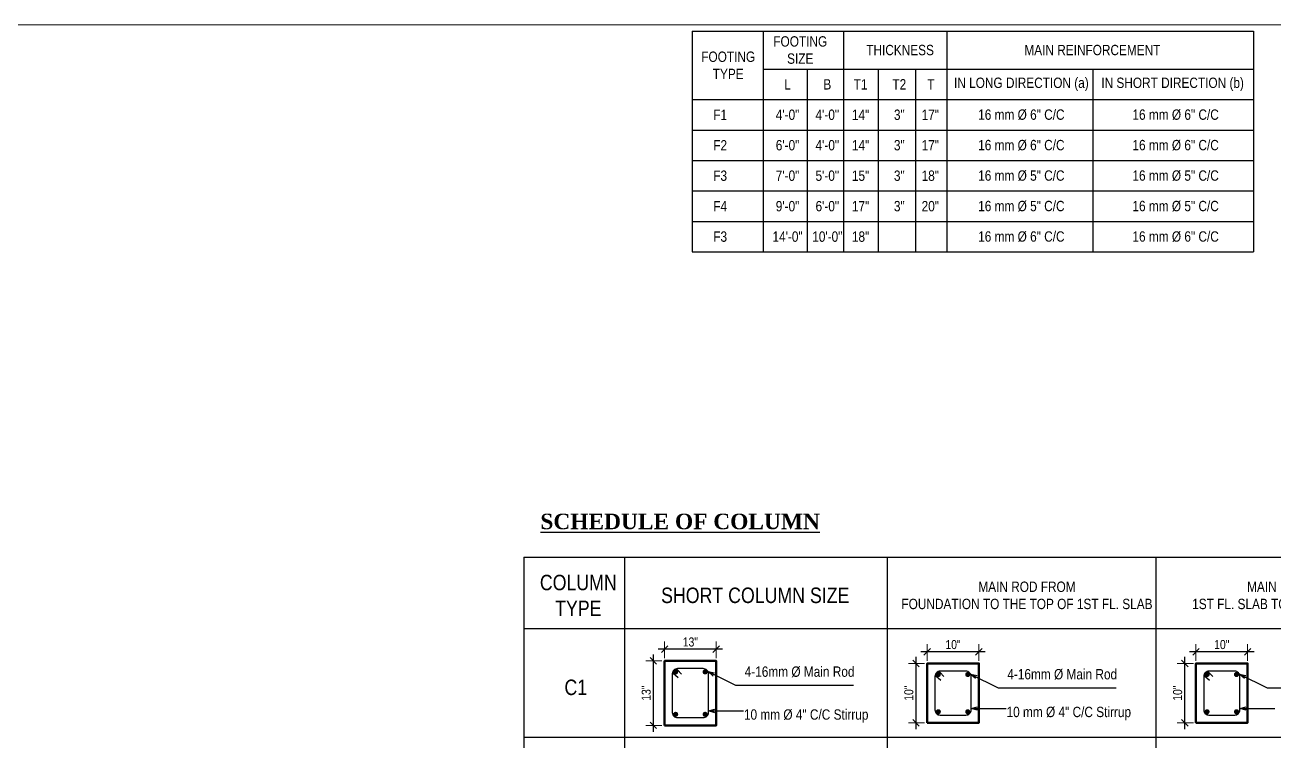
# Model space of a CAD drawing. Header units: inches. Extents: x -4010 to 92088, y -38563 to -1318.
# Drawn here: x 31446.6 to 31688.7, y -16032.1 to -15893.4 of the extents above; entities that cross this region are included whole.
import ezdxf

# ---------------------------------------------------------------- set-up
doc = ezdxf.new("R2010")
doc.units = ezdxf.units.IN
doc.header["$MEASUREMENT"] = 0
doc.header["$PDMODE"] = 99
for name, color, linetype, lineweight in [('1-FOUNDATION DIM', 31, 'Continuous', 5), ('Column', 2, 'Continuous', 50), ('DIM', 7, 'Continuous', 15)]:
    doc.layers.add(name, color=color, linetype=linetype, lineweight=lineweight)
doc.layers.add('Rod', color=1, linetype='Continuous')
doc.layers.add('TEX', color=7, linetype='Continuous')
doc.styles.get("Standard").update_dxf_attribs({"font": 'ARIALN.TTF'})
doc.dimstyles.new('_20', dxfattribs={"dimscale": 0.25, "dimtxt": 7, "dimasz": 5, "dimexe": 6, "dimexo": 2, "dimgap": 2, "dimtad": 1, "dimdec": 1, "dimzin": 3, "dimdsep": 46, "dimlunit": 4, "dimtxsty": 'Standard', "dimblk": 'OBLIQUE', "dimcen": 0, "dimdle": 5, "dimclrt": 7, "dimazin": 0, "dimtfac": 0.0375, "dimtdec": 1, "dimtofl": 0, "dimtmove": 0, "dimatfit": 3, "dimldrblk": 'OPEN30', "dimfxl": 6, "dimtvp": 0.8, "dimtolj": 1, "dimtzin": 0, "dimlwe": -1, "dimarcsym": 0})

# ---------------------------------------------------------------- blocks, each defined once
blk = doc.blocks.new('_Oblique')
at = {"color": 0, "linetype": 'ByBlock', "lineweight": -2}
blk.add_line((-0.5, -0.5), (0.5, 0.5), dxfattribs=at)
blk = doc.blocks.new('*D511')
at = {"layer": 'Defpoints', "color": 0}
for p in [(31568.29, -16016.61), (31570.45, -16016.61), (31570.45, -16029.11)]:
    blk.add_point(p, dxfattribs=at)
at = {"layer": 'DIM', "color": 0, "lineweight": -2}
blk.add_line((31568.29, -16030.36), (31568.29, -16015.36), dxfattribs=at)
at = {"layer": 'DIM', "color": 0}
for p, q in [((31569.95, -16016.61), (31566.79, -16016.61)), ((31569.95, -16029.11), (31566.79, -16029.11))]:
    blk.add_line(p, q, dxfattribs=at)
at = {"layer": 'DIM', "color": 0, "lineweight": -2, "xscale": 1.25, "yscale": 1.25, "zscale": 1.25}
for p, rotation in [((31568.29, -16016.61), 90), ((31568.29, -16029.11), 270)]:
    blk.add_blockref('_Oblique', p, dxfattribs=dict(at, rotation=rotation))
at = {"layer": 'DIM', "color": 7, "insert": (31566.9, -16022.86), "char_height": 1.75, "attachment_point": 5, "rotation": 90}
blk.add_mtext('\\A1;13"', dxfattribs=at)
blk = doc.blocks.new('_Open30')
at = {"color": 0, "linetype": 'ByBlock', "lineweight": -2}
for p, q in [((-1, 0.27), (0, 0)), ((0, 0), (-1, -0.27)), ((0, 0), (-1, 0))]:
    blk.add_line(p, q, dxfattribs=at)
blk = doc.blocks.new('*D586')
at = {"layer": 'Defpoints', "color": 0}
for p in [(31570.45, -16014.35), (31570.45, -16016.61), (31580.45, -16016.61)]:
    blk.add_point(p, dxfattribs=at)
at = {"layer": 'DIM', "color": 0}
for p, q in [((31570.45, -16016.11), (31570.45, -16012.85)), ((31580.45, -16016.11), (31580.45, -16012.85))]:
    blk.add_line(p, q, dxfattribs=at)
at = {"layer": 'DIM', "color": 0, "lineweight": -2}
blk.add_line((31581.7, -16014.35), (31569.2, -16014.35), dxfattribs=at)
at = {"layer": 'DIM', "color": 0, "lineweight": -2, "xscale": 1.25, "yscale": 1.25, "zscale": 1.25, "rotation": 180}
blk.add_blockref('_Oblique', (31570.45, -16014.35), dxfattribs=at)
at = {"layer": 'DIM', "color": 0, "lineweight": -2, "xscale": 1.25, "yscale": 1.25, "zscale": 1.25}
blk.add_blockref('_Oblique', (31580.45, -16014.35), dxfattribs=at)
at = {"layer": 'DIM', "color": 7, "insert": (31575.45, -16012.96), "char_height": 1.75, "attachment_point": 5}
blk.add_mtext('\\A1;13"', dxfattribs=at)
blk = doc.blocks.new('*D512')
at = {"layer": 'Defpoints', "color": 0}
for p in [(31619.16, -16017.11), (31621.31, -16017.11), (31621.31, -16028.61)]:
    blk.add_point(p, dxfattribs=at)
at = {"layer": 'DIM', "color": 0}
for p, q in [((31620.81, -16017.11), (31617.66, -16017.11)), ((31620.81, -16028.61), (31617.66, -16028.61))]:
    blk.add_line(p, q, dxfattribs=at)
at = {"layer": 'DIM', "color": 0, "lineweight": -2}
blk.add_line((31619.16, -16029.86), (31619.16, -16015.86), dxfattribs=at)
at = {"layer": 'DIM', "color": 0, "lineweight": -2, "xscale": 1.25, "yscale": 1.25, "zscale": 1.25}
for p, rotation in [((31619.16, -16017.11), 90), ((31619.16, -16028.61), 270)]:
    blk.add_blockref('_Oblique', p, dxfattribs=dict(at, rotation=rotation))
at = {"layer": 'DIM', "color": 7, "insert": (31617.76, -16022.86), "char_height": 1.75, "attachment_point": 5, "rotation": 90}
blk.add_mtext('\\A1;10"', dxfattribs=at)
blk = doc.blocks.new('*D587')
at = {"layer": 'Defpoints', "color": 0}
for p in [(31621.31, -16014.85), (31621.31, -16017.11), (31631.31, -16017.11)]:
    blk.add_point(p, dxfattribs=at)
at = {"layer": 'DIM', "color": 0, "lineweight": -2}
blk.add_line((31632.56, -16014.85), (31620.06, -16014.85), dxfattribs=at)
at = {"layer": 'DIM', "color": 0}
for p, q in [((31621.31, -16016.61), (31621.31, -16013.35)), ((31631.31, -16016.61), (31631.31, -16013.35))]:
    blk.add_line(p, q, dxfattribs=at)
at = {"layer": 'DIM', "color": 0, "lineweight": -2, "xscale": 1.25, "yscale": 1.25, "zscale": 1.25, "rotation": 180}
blk.add_blockref('_Oblique', (31621.31, -16014.85), dxfattribs=at)
at = {"layer": 'DIM', "color": 0, "lineweight": -2, "xscale": 1.25, "yscale": 1.25, "zscale": 1.25}
blk.add_blockref('_Oblique', (31631.31, -16014.85), dxfattribs=at)
at = {"layer": 'DIM', "color": 7, "insert": (31626.31, -16013.46), "char_height": 1.75, "attachment_point": 5}
blk.add_mtext('\\A1;10"', dxfattribs=at)
blk = doc.blocks.new('*D513')
at = {"layer": 'Defpoints', "color": 0}
for p in [(31671.2, -16017.11), (31673.36, -16017.11), (31673.36, -16028.61)]:
    blk.add_point(p, dxfattribs=at)
at = {"layer": 'DIM', "color": 0}
for p, q in [((31672.86, -16017.11), (31669.7, -16017.11)), ((31672.86, -16028.61), (31669.7, -16028.61))]:
    blk.add_line(p, q, dxfattribs=at)
at = {"layer": 'DIM', "color": 0, "lineweight": -2}
blk.add_line((31671.2, -16029.86), (31671.2, -16015.86), dxfattribs=at)
at = {"layer": 'DIM', "color": 0, "lineweight": -2, "xscale": 1.25, "yscale": 1.25, "zscale": 1.25}
for p, rotation in [((31671.2, -16017.11), 90), ((31671.2, -16028.61), 270)]:
    blk.add_blockref('_Oblique', p, dxfattribs=dict(at, rotation=rotation))
at = {"layer": 'DIM', "color": 7, "insert": (31669.81, -16022.86), "char_height": 1.75, "attachment_point": 5, "rotation": 90}
blk.add_mtext('\\A1;10"', dxfattribs=at)
blk = doc.blocks.new('*D588')
at = {"layer": 'Defpoints', "color": 0}
for p in [(31673.36, -16014.85), (31673.36, -16017.11), (31683.36, -16017.11)]:
    blk.add_point(p, dxfattribs=at)
at = {"layer": 'DIM', "color": 0, "lineweight": -2}
blk.add_line((31684.61, -16014.85), (31672.11, -16014.85), dxfattribs=at)
at = {"layer": 'DIM', "color": 0}
for p, q in [((31673.36, -16016.61), (31673.36, -16013.35)), ((31683.36, -16016.61), (31683.36, -16013.35))]:
    blk.add_line(p, q, dxfattribs=at)
at = {"layer": 'DIM', "color": 0, "lineweight": -2, "xscale": 1.25, "yscale": 1.25, "zscale": 1.25, "rotation": 180}
blk.add_blockref('_Oblique', (31673.36, -16014.85), dxfattribs=at)
at = {"layer": 'DIM', "color": 0, "lineweight": -2, "xscale": 1.25, "yscale": 1.25, "zscale": 1.25}
blk.add_blockref('_Oblique', (31683.36, -16014.85), dxfattribs=at)
at = {"layer": 'DIM', "color": 7, "insert": (31678.36, -16013.46), "char_height": 1.75, "attachment_point": 5}
blk.add_mtext('\\A1;10"', dxfattribs=at)

msp = doc.modelspace()

# ---------------------------------------------------------------- hatches: boundary and pattern name
at = {"layer": 'Rod'}
for points in [[(31573.102, -16018.752, -1), (31572.102, -16018.752, -1)], [(31577.806, -16018.752, 1), (31578.806, -16018.752, 1)], [(31623.962, -16019.252, -1), (31622.962, -16019.252, -1)], [(31628.666, -16019.252, 1), (31629.666, -16019.252, 1)], [(31676.009, -16019.252, -1), (31675.009, -16019.252, -1)], [(31680.713, -16019.252, 1), (31681.713, -16019.252, 1)], [(31573.102, -16026.967, 1), (31572.102, -16026.967, 1)], [(31577.806, -16026.967, -1), (31578.806, -16026.967, -1)], [(31623.962, -16026.467, 1), (31622.962, -16026.467, 1)], [(31628.666, -16026.467, -1), (31629.666, -16026.467, -1)], [(31676.009, -16026.467, 1), (31675.009, -16026.467, 1)], [(31680.713, -16026.467, -1), (31681.713, -16026.467, -1)]]:
    msp.add_hatch(color=256, dxfattribs=at).paths.add_polyline_path(points)

# ---------------------------------------------------------------- linework, layer by layer
at = {"layer": '1-FOUNDATION DIM'}
msp.add_lwpolyline([(28242.348, -15893.413), (37083.326, -15893.413), (37083.326, -17501.775), (28242.348, -17501.775)], close=True, dxfattribs=at)
at = {"layer": 'Column'}
for points in [[(31570.454, -16029.11), (31580.454, -16029.11), (31580.454, -16016.61), (31570.454, -16016.61)], [(31621.314, -16028.61), (31631.314, -16028.61), (31631.314, -16017.11), (31621.314, -16017.11)], [(31673.361, -16028.61), (31683.361, -16028.61), (31683.361, -16017.11), (31673.361, -16017.11)]]:
    msp.add_lwpolyline(points, close=True, dxfattribs=at)
at = {"layer": 'Rod'}
for points in [[(31572.954, -16027.61), (31577.954, -16027.61, 0.4142136), (31578.954, -16026.61), (31578.954, -16019.11, 0.4142136), (31577.954, -16018.11), (31572.954, -16018.11, 0.4142136), (31571.954, -16019.11), (31571.954, -16026.61, 0.4142136)], [(31623.814, -16027.11), (31628.814, -16027.11, 0.4142136), (31629.814, -16026.11), (31629.814, -16019.61, 0.4142136), (31628.814, -16018.61), (31623.814, -16018.61, 0.4142136), (31622.814, -16019.61), (31622.814, -16026.11, 0.4142136)], [(31675.861, -16027.11), (31680.861, -16027.11, 0.4142136), (31681.861, -16026.11), (31681.861, -16019.61, 0.4142136), (31680.861, -16018.61), (31675.861, -16018.61, 0.4142136), (31674.861, -16019.61), (31674.861, -16026.11, 0.4142136)]]:
    msp.add_lwpolyline(points, format="xyb", close=True, dxfattribs=at)
for points in [[(31572.115, -16018.602, 0.2624441), (31572.135, -16019.004), (31573.084, -16019.85)], [(31572.603, -16018.177, -0.3032581), (31572.95, -16018.366), (31573.701, -16019.157)], [(31622.975, -16019.102, 0.2624441), (31622.996, -16019.504), (31623.945, -16020.35)], [(31623.464, -16018.677, -0.3032581), (31623.81, -16018.866), (31624.561, -16019.657)], [(31675.022, -16019.102, 0.2624441), (31675.043, -16019.504), (31675.992, -16020.35)], [(31675.511, -16018.677, -0.3032581), (31675.857, -16018.866), (31676.608, -16019.657)]]:
    msp.add_lwpolyline(points, format="xyb", dxfattribs=at)
at = {"layer": 'TEX'}
for p, q in [((31575.776, -15894.594), (31589.577, -15894.594)), ((31575.776, -15894.594), (31575.776, -15901.961)), ((31589.577, -15894.594), (31598.059, -15894.594)), ((31589.577, -15894.594), (31589.577, -15901.961)), ((31598.059, -15894.594), (31605.087, -15894.594)), ((31605.087, -15894.594), (31611.801, -15894.594)), ((31605.087, -15894.594), (31605.087, -15901.961)), ((31611.801, -15894.594), (31619.049, -15894.594)), ((31619.049, -15894.594), (31625.096, -15894.594)), ((31625.096, -15894.594), (31653.387, -15894.594)), ((31625.096, -15894.594), (31625.096, -15901.961)), ((31653.387, -15894.594), (31684.507, -15894.594)), ((31684.507, -15894.594), (31684.507, -15901.961)), ((31575.776, -15901.961), (31575.776, -15907.864)), ((31589.577, -15901.961), (31598.059, -15901.961)), ((31589.577, -15901.961), (31589.577, -15907.864)), ((31598.059, -15901.961), (31605.087, -15901.961)), ((31598.059, -15901.961), (31598.059, -15907.864)), ((31605.087, -15901.961), (31611.801, -15901.961)), ((31605.087, -15901.961), (31605.087, -15907.864)), ((31611.801, -15901.961), (31619.049, -15901.961)), ((31611.801, -15901.961), (31611.801, -15907.864)), ((31619.049, -15901.961), (31625.096, -15901.961)), ((31619.049, -15901.961), (31619.049, -15907.864)), ((31625.096, -15901.961), (31653.387, -15901.961)), ((31625.096, -15901.961), (31625.096, -15907.864)), ((31653.387, -15901.961), (31684.507, -15901.961)), ((31653.387, -15901.961), (31653.387, -15907.864)), ((31684.507, -15901.961), (31684.507, -15907.864)), ((31575.776, -15907.864), (31589.577, -15907.864)), ((31575.776, -15907.864), (31575.776, -15913.767)), ((31589.577, -15907.864), (31598.059, -15907.864)), ((31589.577, -15907.864), (31589.577, -15913.767)), ((31598.059, -15907.864), (31605.087, -15907.864)), ((31598.059, -15907.864), (31598.059, -15913.767)), ((31605.087, -15907.864), (31611.801, -15907.864)), ((31605.087, -15907.864), (31605.087, -15913.767)), ((31611.801, -15907.864), (31619.049, -15907.864)), ((31611.801, -15907.864), (31611.801, -15913.767)), ((31619.049, -15907.864), (31625.096, -15907.864)), ((31619.049, -15907.864), (31619.049, -15913.767)), ((31625.096, -15907.864), (31653.387, -15907.864)), ((31625.096, -15907.864), (31625.096, -15913.767)), ((31653.387, -15907.864), (31684.507, -15907.864)), ((31653.387, -15907.864), (31653.387, -15913.767)), ((31684.507, -15907.864), (31684.507, -15913.767)), ((31575.776, -15913.767), (31589.577, -15913.767)), ((31575.776, -15913.767), (31575.776, -15919.669)), ((31589.577, -15913.767), (31598.059, -15913.767)), ((31589.577, -15913.767), (31589.577, -15919.669)), ((31598.059, -15913.767), (31605.087, -15913.767)), ((31598.059, -15913.767), (31598.059, -15919.669)), ((31605.087, -15913.767), (31611.801, -15913.767)), ((31605.087, -15913.767), (31605.087, -15919.669)), ((31611.801, -15913.767), (31619.049, -15913.767)), ((31611.801, -15913.767), (31611.801, -15919.669)), ((31619.049, -15913.767), (31625.096, -15913.767)), ((31619.049, -15913.767), (31619.049, -15919.669)), ((31625.096, -15913.767), (31653.387, -15913.767)), ((31625.096, -15913.767), (31625.096, -15919.669)), ((31653.387, -15913.767), (31684.507, -15913.767)), ((31653.387, -15913.767), (31653.387, -15919.669)), ((31684.507, -15913.767), (31684.507, -15919.669)), ((31575.776, -15919.669), (31589.577, -15919.669)), ((31575.776, -15919.669), (31575.776, -15925.572)), ((31589.577, -15919.669), (31598.059, -15919.669)), ((31589.577, -15919.669), (31589.577, -15925.572)), ((31598.059, -15919.669), (31605.087, -15919.669)), ((31598.059, -15919.669), (31598.059, -15925.572)), ((31605.087, -15919.669), (31611.801, -15919.669)), ((31605.087, -15919.669), (31605.087, -15925.572)), ((31611.801, -15919.669), (31619.049, -15919.669)), ((31611.801, -15919.669), (31611.801, -15925.572)), ((31619.049, -15919.669), (31625.096, -15919.669)), ((31619.049, -15919.669), (31619.049, -15925.572)), ((31625.096, -15919.669), (31653.387, -15919.669)), ((31625.096, -15919.669), (31625.096, -15925.572)), ((31653.387, -15919.669), (31684.507, -15919.669)), ((31653.387, -15919.669), (31653.387, -15925.572)), ((31684.507, -15919.669), (31684.507, -15925.572)), ((31575.776, -15925.572), (31589.577, -15925.572)), ((31575.776, -15925.572), (31589.577, -15925.572)), ((31575.776, -15925.572), (31575.776, -15931.475)), ((31589.577, -15925.572), (31598.059, -15925.572)), ((31589.577, -15925.572), (31598.059, -15925.572)), ((31589.577, -15925.572), (31589.577, -15931.475)), ((31598.059, -15925.572), (31605.087, -15925.572)), ((31598.059, -15925.572), (31605.087, -15925.572)), ((31598.059, -15925.572), (31598.059, -15931.475)), ((31605.087, -15925.572), (31611.801, -15925.572)), ((31605.087, -15925.572), (31611.801, -15925.572)), ((31605.087, -15925.572), (31605.087, -15931.475)), ((31611.801, -15925.572), (31619.049, -15925.572)), ((31611.801, -15925.572), (31619.049, -15925.572)), ((31611.801, -15925.572), (31611.801, -15931.475)), ((31619.049, -15925.572), (31625.096, -15925.572)), ((31619.049, -15925.572), (31625.096, -15925.572)), ((31619.049, -15925.572), (31619.049, -15931.475)), ((31625.096, -15925.572), (31653.387, -15925.572)), ((31625.096, -15925.572), (31653.387, -15925.572)), ((31625.096, -15925.572), (31625.096, -15931.475)), ((31653.387, -15925.572), (31684.507, -15925.572)), ((31653.387, -15925.572), (31684.507, -15925.572)), ((31653.387, -15925.572), (31653.387, -15931.475)), ((31684.507, -15925.572), (31684.507, -15931.475)), ((31575.776, -15931.475), (31589.577, -15931.475)), ((31575.776, -15931.475), (31575.776, -15937.378)), ((31589.577, -15931.475), (31598.059, -15931.475)), ((31589.577, -15931.475), (31589.577, -15937.378)), ((31598.059, -15931.475), (31605.087, -15931.475)), ((31598.059, -15931.475), (31598.059, -15937.378)), ((31605.087, -15931.475), (31611.801, -15931.475)), ((31605.087, -15931.475), (31605.087, -15937.378)), ((31611.801, -15931.475), (31619.049, -15931.475)), ((31611.801, -15931.475), (31611.801, -15937.378)), ((31619.049, -15931.475), (31625.096, -15931.475)), ((31619.049, -15931.475), (31619.049, -15937.378)), ((31625.096, -15931.475), (31653.387, -15931.475)), ((31625.096, -15931.475), (31625.096, -15937.378)), ((31653.387, -15931.475), (31684.507, -15931.475)), ((31653.387, -15931.475), (31653.387, -15937.378)), ((31684.507, -15931.475), (31684.507, -15937.378)), ((31575.776, -15937.378), (31589.577, -15937.378)), ((31589.577, -15937.378), (31598.059, -15937.378)), ((31598.059, -15937.378), (31605.087, -15937.378)), ((31605.087, -15937.378), (31611.801, -15937.378)), ((31611.801, -15937.378), (31619.049, -15937.378)), ((31619.049, -15937.378), (31625.096, -15937.378)), ((31625.096, -15937.378), (31653.387, -15937.378)), ((31653.387, -15937.378), (31684.507, -15937.378)), ((31543.216, -15996.492), (31665.616, -15996.492)), ((31543.216, -15996.492), (31543.216, -16010.361)), ((31562.709, -15996.492), (31562.709, -16010.361)), ((31595.263, -15996.492), (31717.663, -15996.492)), ((31613.569, -15996.492), (31613.569, -16010.361)), ((31665.616, -15996.492), (31665.616, -16010.361)), ((31665.616, -15996.492), (31665.616, -16010.361)), ((31543.216, -16010.361), (31665.616, -16010.361)), ((31543.216, -16010.361), (31665.616, -16010.361)), ((31543.216, -16010.361), (31543.216, -16111.578)), ((31562.709, -16010.361), (31562.709, -16111.578)), ((31595.263, -16010.361), (31717.663, -16010.361)), ((31595.263, -16010.361), (31717.663, -16010.361)), ((31613.569, -16010.361), (31613.569, -16111.578)), ((31665.616, -16010.361), (31665.616, -16084.856)), ((31665.616, -16010.361), (31665.616, -16111.578)), ((31543.216, -16031.412), (31665.616, -16031.412)), ((31543.216, -16031.412), (31665.616, -16031.412)), ((31595.263, -16031.412), (31717.663, -16031.412)), ((31595.263, -16031.412), (31717.663, -16031.412))]:
    msp.add_line(p, q, dxfattribs=at)

# ---------------------------------------------------------------- texts
for s, insert, char_height, width, attachment_point in [('FOOTING \\PSIZE', (31596.727, -15898.277), 2, 30.87337, 5), ('FOOTING \\PTYPE', (31582.772, -15901.229), 2, 23.53059, 5), ('THICKNESS', (31616.061, -15898.277), 2, 44.51414, 5), ('MAIN REINFORCEMENT', (31653.298, -15898.277), 2, 69.83697, 5), ('{\\H1.8519x;L}', (31594.27, -15904.912), 1.08, 19.20441, 5), ('{\\H1.8519x;B}', (31601.968, -15904.912), 1.08, 14.79942, 5), ('{\\H1.8519x;T1}', (31608.409, -15904.912), 1.08, 17.63726, 5), ('T2', (31615.909, -15904.912), 2, 20.4277, 5), ('T', (31622.036, -15904.912), 2, 18.90929, 5), ('IN LONG DIRECTION (a)', (31639.548, -15904.912), 2, 38.66336, 5), ('IN SHORT DIRECTION (b)', (31668.836, -15904.912), 2, 36.42462, 5), ('{\\H1.8519x;F1}', (31581.217, -15910.815), 1.08, 26.6392, 5), ('{\\H1.852x;4\'-0"}', (31594.27, -15910.815), 1.08, 19.20441, 5), ('{\\H1.852x;4\'-0"}', (31601.968, -15910.815), 1.08, 14.79942, 5), ('{\\H1.852x;14"}', (31608.409, -15910.815), 1.08, 17.63726, 5), ('{\\H1.852x;3"}', (31615.909, -15910.815), 1.08, 20.4277, 5), ('{\\H1.852x;17"}', (31621.913, -15910.815), 1.08, 18.90929, 5), ('16 mm %%C 6" C/C', (31639.548, -15910.815), 2, 38.66336, 5), ('16 mm %%C 6" C/C', (31669.42, -15910.815), 2, 37.5933, 5), ('{\\H1.852x;F2}', (31581.217, -15916.718), 1.08, 26.6392, 5), ('{\\H1.852x;6\'-0"}', (31594.27, -15916.718), 1.08, 19.20441, 5), ('{\\H1.852x;4\'-0"}', (31601.968, -15916.718), 1.08, 14.79942, 5), ('{\\H1.852x;14"}', (31608.409, -15916.718), 1.08, 17.63726, 5), ('{\\H1.852x;3"}', (31615.909, -15916.718), 1.08, 20.4277, 5), ('{\\H1.852x;17"}', (31621.913, -15916.718), 1.08, 18.90929, 5), ('16 mm %%C 6" C/C', (31639.548, -15916.718), 2, 38.66336, 5), ('16 mm %%C 6" C/C', (31669.42, -15916.718), 2, 37.5933, 5), ('{\\H1.852x;F3}', (31581.217, -15922.621), 1.08, 26.6392, 5), ('{\\H1.852x;7\'-0"}', (31594.27, -15922.621), 1.08, 19.20441, 5), ('{\\H1.852x;5\'-0"}', (31601.968, -15922.621), 1.08, 14.79942, 5), ('{\\H1.852x;15"}', (31608.409, -15922.621), 1.08, 17.63726, 5), ('{\\H1.852x;3"}', (31615.909, -15922.621), 1.08, 20.4277, 5), ('{\\H1.852x;18"}', (31621.913, -15922.621), 1.08, 18.90929, 5), ('16 mm %%C 5" C/C', (31639.548, -15922.621), 2, 38.66336, 5), ('16 mm %%C 5" C/C', (31669.42, -15922.621), 2, 37.5933, 5), ('{\\H1.852x;F4}', (31581.217, -15928.524), 1.08, 26.6392, 5), ('{\\H1.852x;9\'-0"}', (31594.27, -15928.524), 1.08, 19.20441, 5), ('{\\H1.852x;6\'-0"}', (31601.968, -15928.524), 1.08, 14.79942, 5), ('{\\H1.852x;17"}', (31608.409, -15928.524), 1.08, 17.63726, 5), ('{\\H1.852x;3"}', (31615.909, -15928.524), 1.08, 20.4277, 5), ('{\\H1.852x;20"}', (31621.913, -15928.524), 1.08, 18.90929, 5), ('16 mm %%C 5" C/C', (31639.548, -15928.524), 2, 38.66336, 5), ('16 mm %%C 5" C/C', (31669.42, -15928.524), 2, 37.5933, 5), ('{\\H1.852x;F3}', (31581.217, -15934.427), 1.08, 26.6392, 5), ('{\\H1.852x;14\'-0"}', (31594.27, -15934.427), 1.08, 19.20441, 5), ('{\\H1.852x;10\'-0"}', (31601.968, -15934.427), 1.08, 14.79942, 5), ('{\\H1.852x;18"}', (31608.409, -15934.427), 1.08, 17.63726, 5), ('16 mm %%C 6" C/C', (31639.548, -15934.427), 2, 38.66336, 5), ('16 mm %%C 6" C/C', (31669.42, -15934.427), 2, 37.5933, 5), ('{\\fTimes New Roman|b1|i0|c0|p18;\\LSCHEDULE OF COLUMN}', (31546.399, -15988.096), 3, 53.91448, 1), ('COLUMN \\PTYPE', (31553.745, -16003.93), 3, 13.0958, 5), ('SHORT COLUMN SIZE', (31588.013, -16003.93), 3, 57.9349, 5), ('MAIN ROD FROM\\PFOUNDATION TO THE TOP OF 1ST FL. SLAB', (31640.632, -16003.93), 2, 57.9349, 5), ('MAIN ROD FROM\\P1ST FL. SLAB TO THE TOP OF ROOF', (31692.679, -16003.93), 2, 57.9349, 5), ('4-16mm Ø Main Rod', (31585.966, -16017.695), 2, 29.41889, 1), ('{\\H2.778x;C1}', (31553.255, -16021.759), 1.08, 37.64891, 5), ('4-16mm Ø Main Rod', (31636.827, -16018.195), 2, 29.41889, 1), ('10 mm Ø 4" C/C Stirrup', (31585.82, -16026.005), 2, 38.12995, 1), ('10 mm Ø 4" C/C Stirrup', (31636.681, -16025.505), 2, 38.12995, 1)]:
    msp.add_mtext(s, dxfattribs=dict(at, insert=insert, char_height=char_height, width=width, attachment_point=attachment_point))

# ---------------------------------------------------------------- dimensions: what is measured, and where the dimension line sits
at = {"layer": 'DIM'}
for base, p1, p2, text, picture, middle in [((31570.454, -16014.353), (31580.454, -16016.61), (31570.454, -16016.61), '13"', '*D586', (31575.454, -16012.96)), ((31621.314, -16014.853), (31631.314, -16017.11), (31621.314, -16017.11), '10"', '*D587', (31626.314, -16013.46)), ((31673.361, -16014.853), (31683.361, -16017.11), (31673.361, -16017.11), '10"', '*D588', (31678.361, -16013.46))]:
    dim = msp.add_linear_dim(base=base, p1=p1, p2=p2, text=text, dimstyle='_20', dxfattribs=at)
    dim.commit()
    dim.dimension.update_dxf_attribs({"geometry": picture, "text_midpoint": middle})
for base, p1, p2, text, picture, middle in [((31568.295, -16016.61), (31570.454, -16029.11), (31570.454, -16016.61), '13"', '*D511', (31568.295, -16022.86)), ((31619.155, -16017.11), (31621.314, -16028.61), (31621.314, -16017.11), '10"', '*D512', (31619.155, -16022.86)), ((31671.202, -16017.11), (31673.361, -16028.61), (31673.361, -16017.11), '10"', '*D513', (31671.202, -16022.86))]:
    dim = msp.add_linear_dim(base=base, p1=p1, p2=p2, angle=90, text=text, dimstyle='_20', dxfattribs=at)
    dim.commit()
    dim.dimension.update_dxf_attribs({"geometry": picture, "text_midpoint": middle, "dimtype": 160})

# ---------------------------------------------------------------- leaders
at = {"layer": 'DIM', "annotation_type": 0, "has_hookline": 1, "hookline_direction": 0, "text_width": 21.071}
for points in [[(31578.864, -16018.695), (31584.216, -16021.349), (31585.466, -16021.349)], [(31629.724, -16019.195), (31635.077, -16021.849), (31636.327, -16021.849)], [(31681.771, -16019.195), (31687.123, -16021.849), (31688.373, -16021.849)]]:
    msp.add_leader(points, dimstyle='_20', dxfattribs=at)
at = {"layer": 'DIM'}
for points in [[(31578.954, -16026.321), (31585.73, -16026.321)], [(31629.814, -16025.821), (31636.591, -16025.821)], [(31681.861, -16025.821), (31688.638, -16025.821)]]:
    msp.add_leader(points, dimstyle='_20', dxfattribs=at)

doc.saveas('drawing.dxf')
